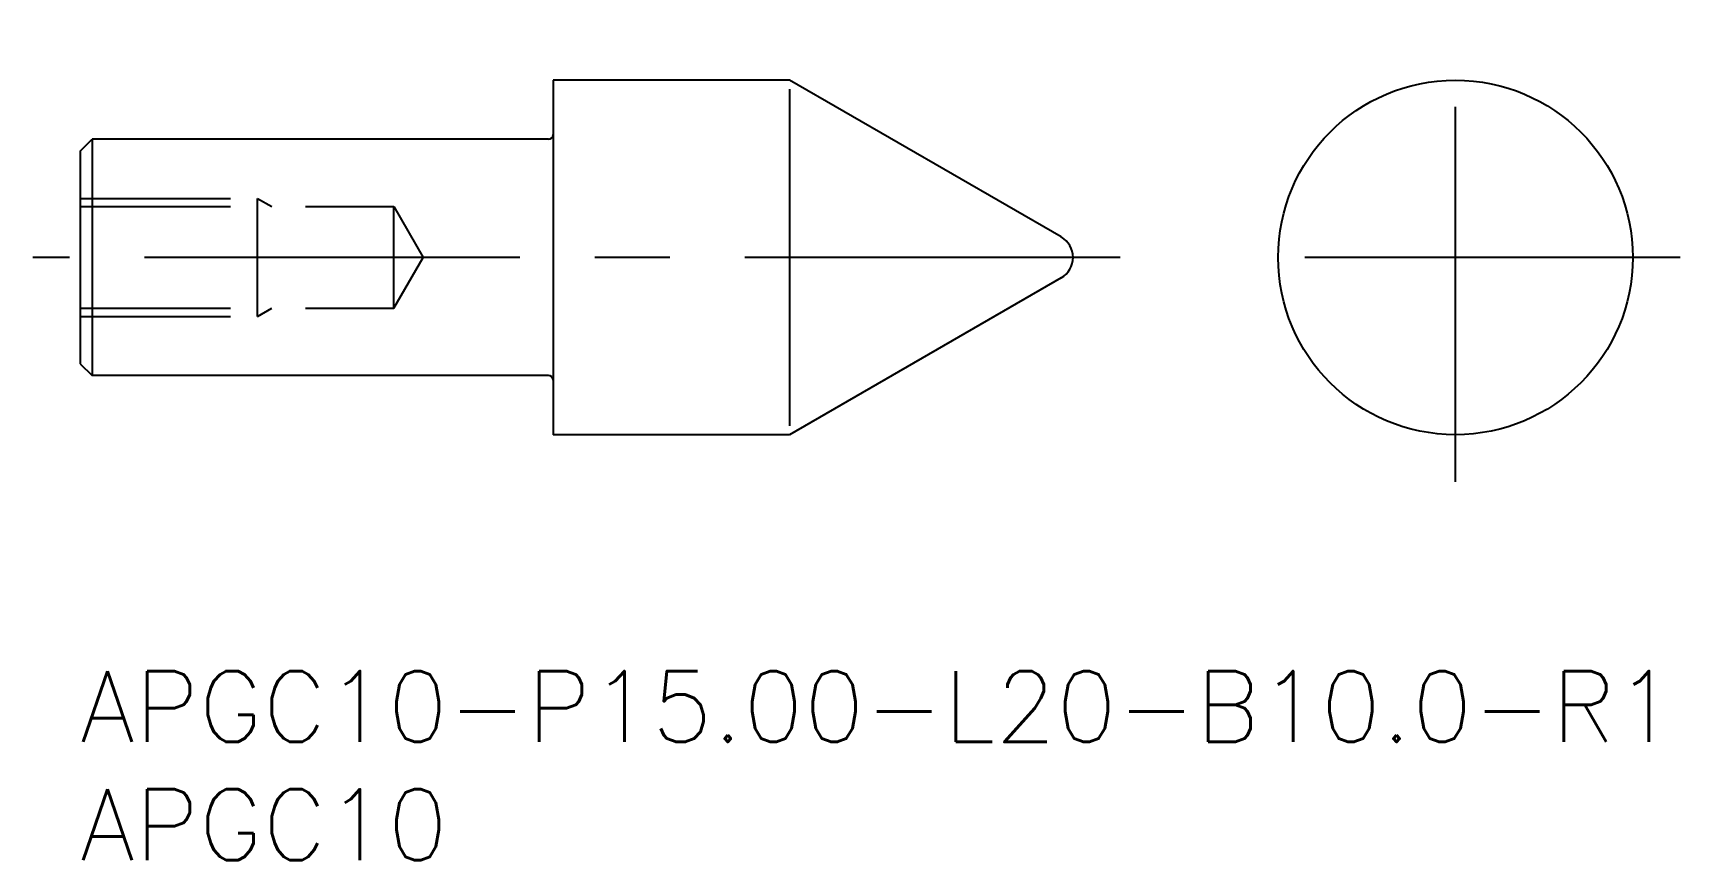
# Model space of a CAD drawing. Extents: x -2 to 67.7, y -8 to 27.
import ezdxf

# ---------------------------------------------------------------- set-up
doc = ezdxf.new("R2010")
doc.units = 0
doc.header["$LTSCALE"] = 0.5
doc.linetypes.add('CENTER', pattern=[50.8, 31.75, -6.35, 6.35, -6.35])
doc.linetypes.add('DASHED', pattern=[19.05, 12.7, -6.35])
for name, color, linetype in [('MSM_CENTER', 1, 'CENTER'), ('MSM_CONTINUOUS', 7, 'CONTINUOUS'), ('MSM_DASHED', 4, 'DASHED'), ('MSM_NARROW', 5, 'CONTINUOUS'), ('MSM_PART_NUMBER', 7, 'CONTINUOUS')]:
    doc.layers.add(name, color=color, linetype=linetype)
doc.styles.get("Standard").update_dxf_attribs({"font": 'txt.shx', "height": 1, "bigfont": 'bigfont.shx'})

# ---------------------------------------------------------------- blocks, each defined once
blk = doc.blocks.new('*U15')
at = {"layer": 'MSM_PART_NUMBER'}
blk.add_text('APGC10-P15.00-L20-B10.0-R1', height=3, dxfattribs=at).set_placement((0, -3))
blk = doc.blocks.new('*U16')
at = {"layer": 'MSM_PART_NUMBER'}
blk.add_text('APGC10', height=3, dxfattribs=at).set_placement((0, -8))

msp = doc.modelspace()

# ---------------------------------------------------------------- linework, layer by layer
at = {"layer": 'MSM_CENTER'}
for p, q in [((58.163, 8), (58.163, 27)), ((43.99, 17.5), (-2, 17.5)), ((67.663, 17.5), (48.663, 17.5))]:
    msp.add_line(p, q, dxfattribs=at)
at = {"layer": 'MSM_CONTINUOUS'}
for p, q in [((30, 25), (20, 25)), ((20, 25), (20, 10)), ((41.49, 18.366), (30, 25)), ((0, 22), (0.5, 22.5)), ((19.8, 22.5), (0.5, 22.5)), ((0.5, 22.5), (0.5, 12.5)), ((0, 22), (0, 13)), ((41.49, 16.634), (30, 10)), ((0, 13), (0.5, 12.5)), ((19.8, 12.5), (0.5, 12.5)), ((30, 10), (20, 10))]:
    msp.add_line(p, q, dxfattribs=at)
msp.add_circle((58.163, 17.5), 7.5, dxfattribs=at)
for centre, radius, start, end in [((19.8, 22.7), 0.2, 270, 360), ((40.99, 17.5), 1, 300, 60), ((19.8, 12.3), 0.2, 0, 90)]:
    msp.add_arc(centre, radius, start, end, dxfattribs=at)
at = {"layer": 'MSM_DASHED'}
for p, q in [((0, 20), (7.5, 20)), ((0, 19.65), (13.259, 19.65)), ((7.5, 15), (7.5, 20)), ((7.5, 20), (8.106, 19.65)), ((13.259, 15.35), (13.259, 19.65)), ((13.259, 19.65), (14.5, 17.5)), ((13.259, 15.35), (14.5, 17.5)), ((0, 15.35), (13.259, 15.35)), ((7.5, 15), (8.106, 15.35)), ((0, 15), (7.5, 15))]:
    msp.add_line(p, q, dxfattribs=at)
at = {"layer": 'MSM_NARROW'}
msp.add_line((30, 24.625), (30, 10.375), dxfattribs=at)

# ---------------------------------------------------------------- block references
at = {"layer": 'MSM_CONTINUOUS'}
for name in ['*U15', '*U16']:
    msp.add_blockref(name, (0, 0), dxfattribs=at)

doc.saveas('drawing.dxf')
